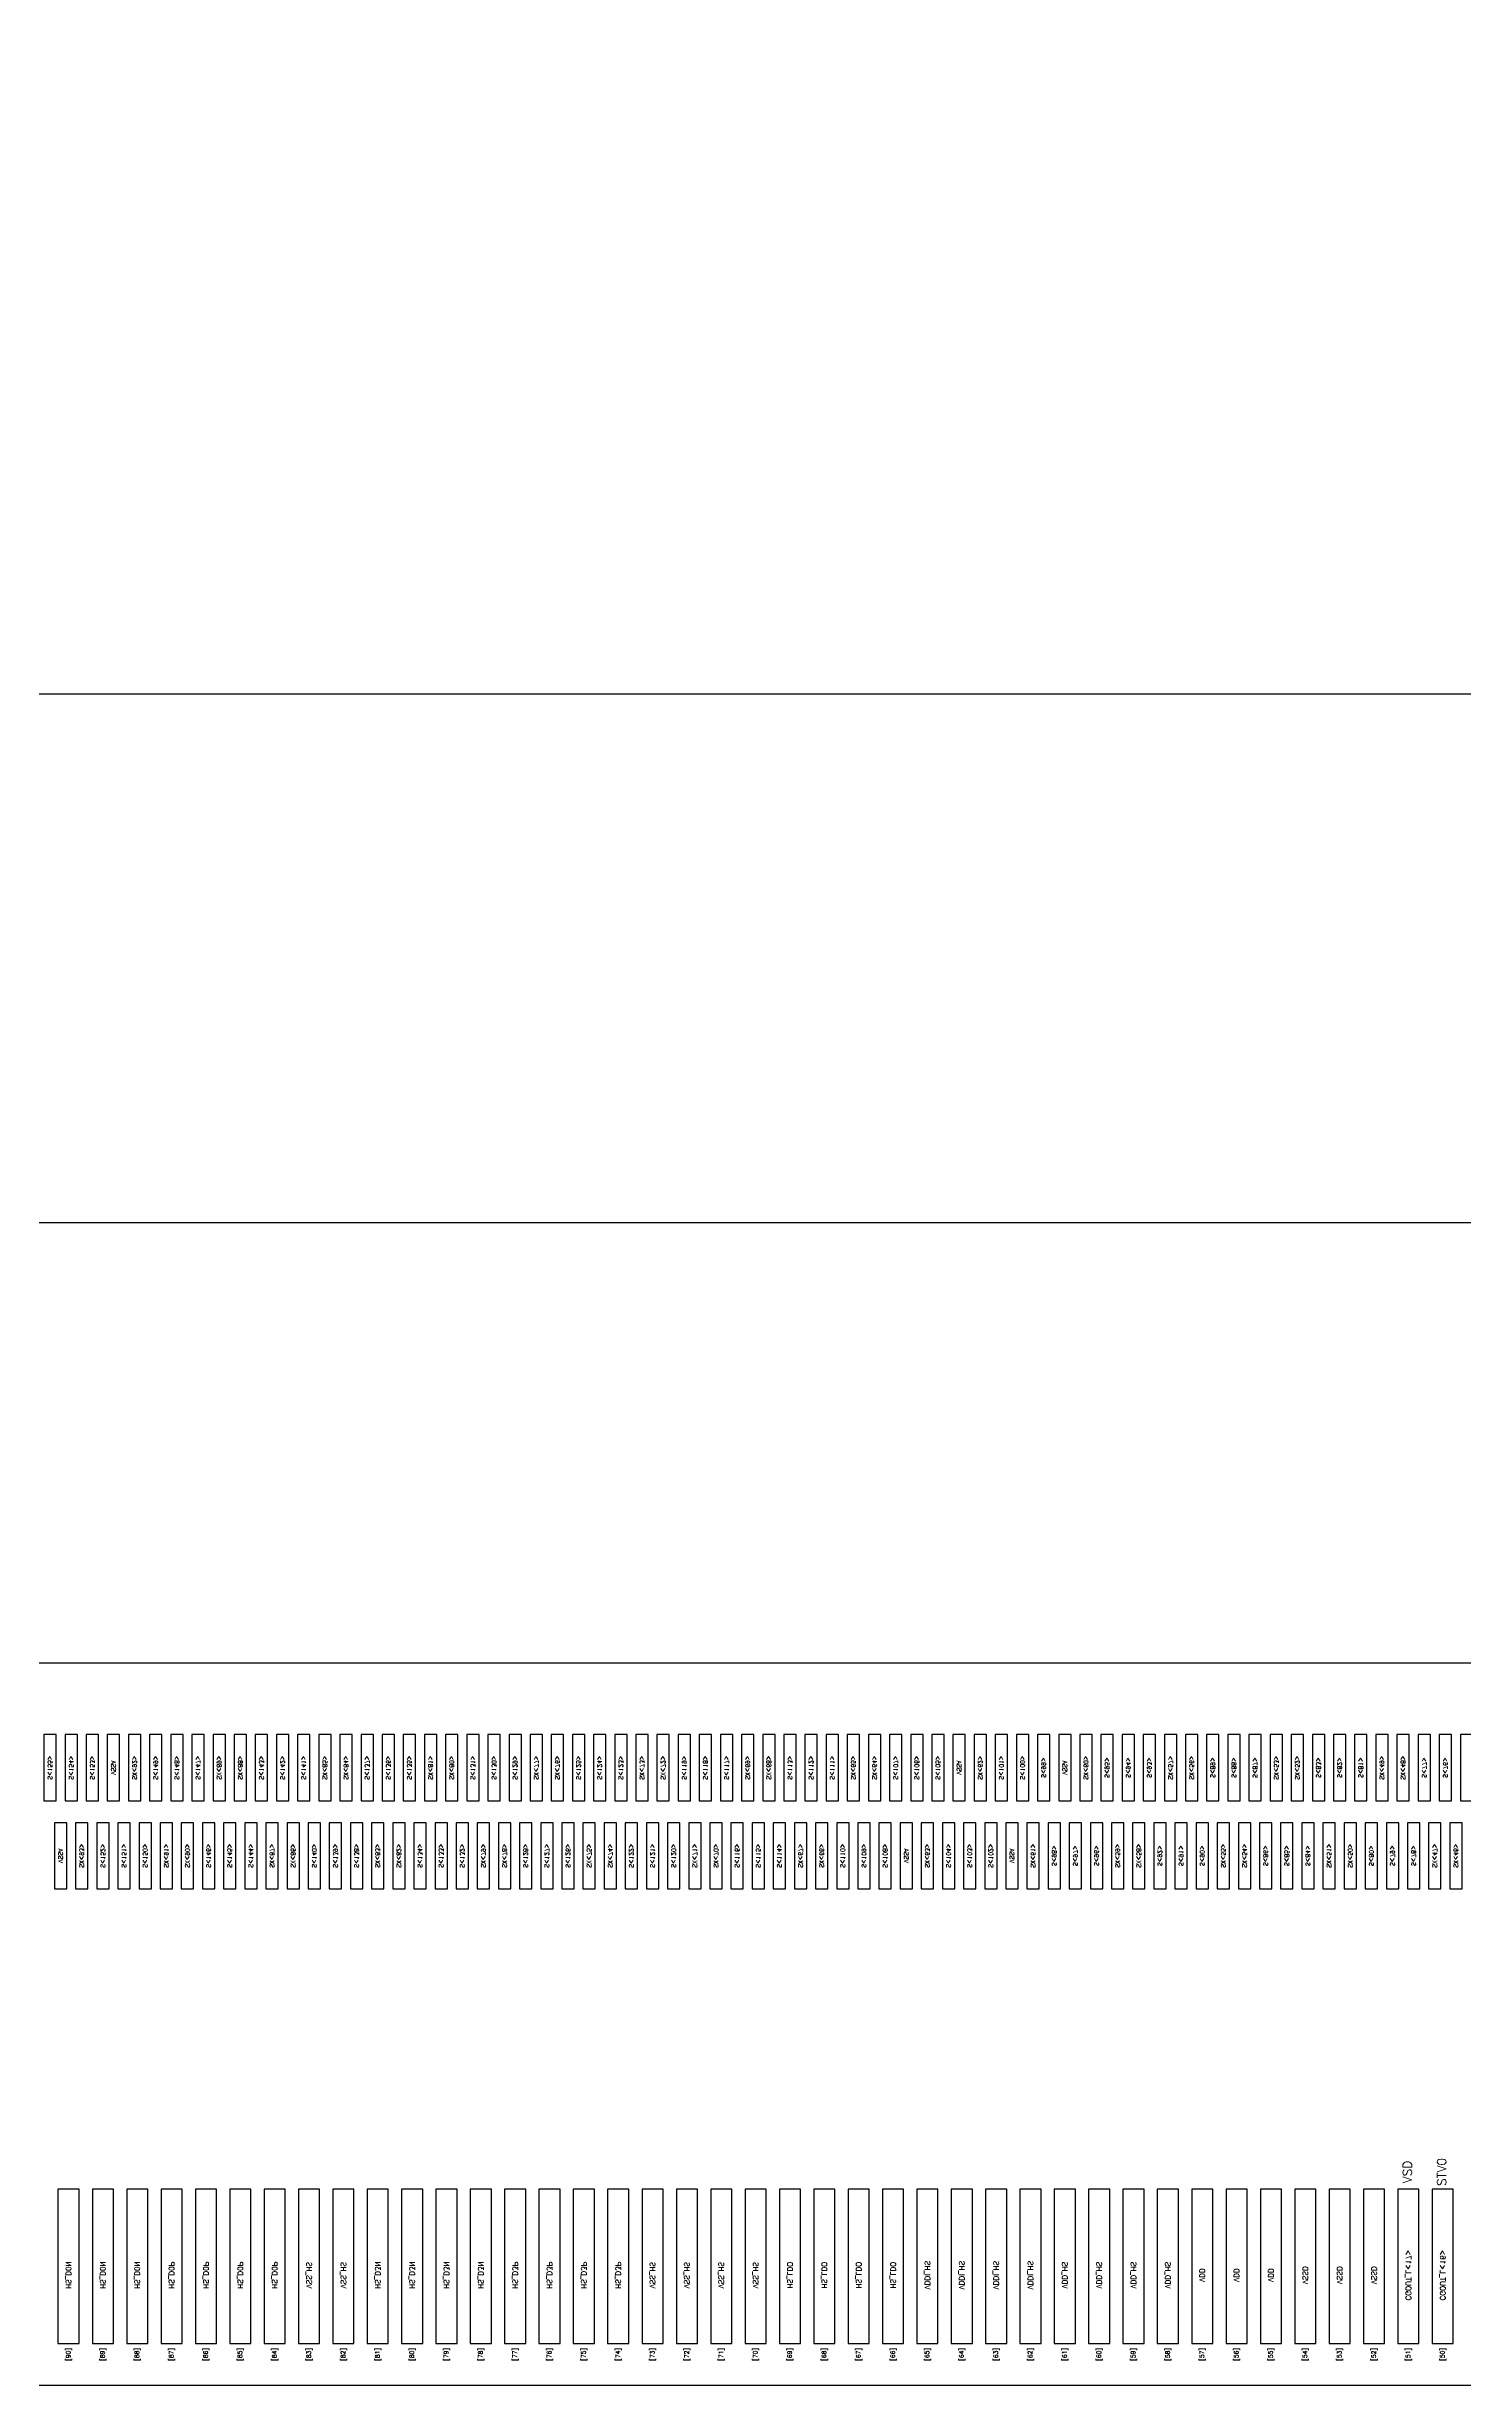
# Model space of a CAD drawing. Header units: millimetres. Extents: x 1248 to 1672, y 459 to 760.
# Drawn here: x 1355.679 to 1357.287, y 607.859 to 610.514 of the extents above; entities that cross this region are included whole.
import ezdxf
from ezdxf.enums import TextEntityAlignment as Align

# ---------------------------------------------------------------- set-up
doc = ezdxf.new("R2010")
doc.units = ezdxf.units.MM
doc.layers.add('DIM（标注）', color=3, linetype='Continuous')
doc.layers.add('标 注', color=3, linetype='Continuous')
doc.styles.get("Standard").update_dxf_attribs({"font": 'txt', "bigfont": 'gbcbig.shx'})
doc.dimstyles.get("Standard").update_dxf_attribs({"dimtxt": 0.18, "dimasz": 0.18, "dimexe": 0.18, "dimexo": 0.0625, "dimgap": 0.09, "dimtad": 0, "dimtih": 1, "dimtoh": 1, "dimdec": 4, "dimzin": 0, "dimdsep": 46, "dimtxsty": 'Standard', "dimcen": 0.09, "dimadec": 0, "dimazin": 0, "dimtfac": 1, "dimtdec": 4, "dimtofl": 0, "dimtmove": 0, "dimatfit": 3, "dimfxl": 1, "dimtolj": 1, "dimtzin": 0, "dimarcsym": 0})

# ---------------------------------------------------------------- blocks, each defined once
blk = doc.blocks.new('LCD')
at = {"color": 6}
for points in [[(7370.5424, -535.9852), (7424.3824, -535.9852), (7424.3824, -447.2852), (7370.5424, -447.2852)], [(7384.9624, -537.3052), (7409.9624, -537.3052), (7409.9624, -536.4852), (7384.9624, -536.4852)], [(7406.3654, -536.6415), (7406.3794, -536.6415), (7406.3794, -536.5665), (7406.3654, -536.5665)], [(7406.3654, -536.6415), (7406.3794, -536.6415), (7406.3794, -536.5665), (7406.3654, -536.5665)], [(7406.3894, -536.6415), (7406.4034, -536.6415), (7406.4034, -536.5665), (7406.3894, -536.5665)], [(7406.3894, -536.6415), (7406.4034, -536.6415), (7406.4034, -536.5665), (7406.3894, -536.5665)], [(7406.4134, -536.6415), (7406.4274, -536.6415), (7406.4274, -536.5665), (7406.4134, -536.5665)], [(7406.4134, -536.6415), (7406.4274, -536.6415), (7406.4274, -536.5665), (7406.4134, -536.5665)], [(7406.4374, -536.6415), (7406.4514, -536.6415), (7406.4514, -536.5665), (7406.4374, -536.5665)], [(7406.4374, -536.6415), (7406.4514, -536.6415), (7406.4514, -536.5665), (7406.4374, -536.5665)], [(7406.4614, -536.6415), (7406.4754, -536.6415), (7406.4754, -536.5665), (7406.4614, -536.5665)], [(7406.4614, -536.6415), (7406.4754, -536.6415), (7406.4754, -536.5665), (7406.4614, -536.5665)], [(7406.4854, -536.6415), (7406.4994, -536.6415), (7406.4994, -536.5665), (7406.4854, -536.5665)], [(7406.4854, -536.6415), (7406.4994, -536.6415), (7406.4994, -536.5665), (7406.4854, -536.5665)], [(7406.5094, -536.6415), (7406.5234, -536.6415), (7406.5234, -536.5665), (7406.5094, -536.5665)], [(7406.5094, -536.6415), (7406.5234, -536.6415), (7406.5234, -536.5665), (7406.5094, -536.5665)], [(7406.5334, -536.6415), (7406.5474, -536.6415), (7406.5474, -536.5665), (7406.5334, -536.5665)], [(7406.5334, -536.6415), (7406.5474, -536.6415), (7406.5474, -536.5665), (7406.5334, -536.5665)], [(7406.5574, -536.6415), (7406.5714, -536.6415), (7406.5714, -536.5665), (7406.5574, -536.5665)], [(7406.5574, -536.6415), (7406.5714, -536.6415), (7406.5714, -536.5665), (7406.5574, -536.5665)], [(7406.5814, -536.6415), (7406.5954, -536.6415), (7406.5954, -536.5665), (7406.5814, -536.5665)], [(7406.5814, -536.6415), (7406.5954, -536.6415), (7406.5954, -536.5665), (7406.5814, -536.5665)], [(7406.6054, -536.6415), (7406.6194, -536.6415), (7406.6194, -536.5665), (7406.6054, -536.5665)], [(7406.6054, -536.6415), (7406.6194, -536.6415), (7406.6194, -536.5665), (7406.6054, -536.5665)], [(7406.6294, -536.6415), (7406.6434, -536.6415), (7406.6434, -536.5665), (7406.6294, -536.5665)], [(7406.6294, -536.6415), (7406.6434, -536.6415), (7406.6434, -536.5665), (7406.6294, -536.5665)], [(7406.6534, -536.6415), (7406.6674, -536.6415), (7406.6674, -536.5665), (7406.6534, -536.5665)], [(7406.6534, -536.6415), (7406.6674, -536.6415), (7406.6674, -536.5665), (7406.6534, -536.5665)], [(7406.6774, -536.6415), (7406.6914, -536.6415), (7406.6914, -536.5665), (7406.6774, -536.5665)], [(7406.6774, -536.6415), (7406.6914, -536.6415), (7406.6914, -536.5665), (7406.6774, -536.5665)], [(7406.7014, -536.6415), (7406.7154, -536.6415), (7406.7154, -536.5665), (7406.7014, -536.5665)], [(7406.7014, -536.6415), (7406.7154, -536.6415), (7406.7154, -536.5665), (7406.7014, -536.5665)], [(7406.7254, -536.6415), (7406.7394, -536.6415), (7406.7394, -536.5665), (7406.7254, -536.5665)], [(7406.7254, -536.6415), (7406.7394, -536.6415), (7406.7394, -536.5665), (7406.7254, -536.5665)], [(7406.7494, -536.6415), (7406.7634, -536.6415), (7406.7634, -536.5665), (7406.7494, -536.5665)], [(7406.7494, -536.6415), (7406.7634, -536.6415), (7406.7634, -536.5665), (7406.7494, -536.5665)], [(7406.7734, -536.6415), (7406.7874, -536.6415), (7406.7874, -536.5665), (7406.7734, -536.5665)], [(7406.7734, -536.6415), (7406.7874, -536.6415), (7406.7874, -536.5665), (7406.7734, -536.5665)], [(7406.7974, -536.6415), (7406.8114, -536.6415), (7406.8114, -536.5665), (7406.7974, -536.5665)], [(7406.7974, -536.6415), (7406.8114, -536.6415), (7406.8114, -536.5665), (7406.7974, -536.5665)], [(7406.8214, -536.6415), (7406.8354, -536.6415), (7406.8354, -536.5665), (7406.8214, -536.5665)], [(7406.8214, -536.6415), (7406.8354, -536.6415), (7406.8354, -536.5665), (7406.8214, -536.5665)], [(7406.8454, -536.6415), (7406.8594, -536.6415), (7406.8594, -536.5665), (7406.8454, -536.5665)], [(7406.8454, -536.6415), (7406.8594, -536.6415), (7406.8594, -536.5665), (7406.8454, -536.5665)], [(7406.8694, -536.6415), (7406.8834, -536.6415), (7406.8834, -536.5665), (7406.8694, -536.5665)], [(7406.8694, -536.6415), (7406.8834, -536.6415), (7406.8834, -536.5665), (7406.8694, -536.5665)], [(7406.8934, -536.6415), (7406.9074, -536.6415), (7406.9074, -536.5665), (7406.8934, -536.5665)], [(7406.8934, -536.6415), (7406.9074, -536.6415), (7406.9074, -536.5665), (7406.8934, -536.5665)], [(7406.9174, -536.6415), (7406.9314, -536.6415), (7406.9314, -536.5665), (7406.9174, -536.5665)], [(7406.9174, -536.6415), (7406.9314, -536.6415), (7406.9314, -536.5665), (7406.9174, -536.5665)], [(7406.9414, -536.6415), (7406.9554, -536.6415), (7406.9554, -536.5665), (7406.9414, -536.5665)], [(7406.9414, -536.6415), (7406.9554, -536.6415), (7406.9554, -536.5665), (7406.9414, -536.5665)], [(7406.9654, -536.6415), (7406.9794, -536.6415), (7406.9794, -536.5665), (7406.9654, -536.5665)], [(7406.9654, -536.6415), (7406.9794, -536.6415), (7406.9794, -536.5665), (7406.9654, -536.5665)], [(7406.9894, -536.6415), (7407.0034, -536.6415), (7407.0034, -536.5665), (7406.9894, -536.5665)], [(7406.9894, -536.6415), (7407.0034, -536.6415), (7407.0034, -536.5665), (7406.9894, -536.5665)], [(7407.0134, -536.6415), (7407.0274, -536.6415), (7407.0274, -536.5665), (7407.0134, -536.5665)], [(7407.0134, -536.6415), (7407.0274, -536.6415), (7407.0274, -536.5665), (7407.0134, -536.5665)], [(7407.0374, -536.6415), (7407.0514, -536.6415), (7407.0514, -536.5665), (7407.0374, -536.5665)], [(7407.0374, -536.6415), (7407.0514, -536.6415), (7407.0514, -536.5665), (7407.0374, -536.5665)], [(7407.0614, -536.6415), (7407.0754, -536.6415), (7407.0754, -536.5665), (7407.0614, -536.5665)], [(7407.0614, -536.6415), (7407.0754, -536.6415), (7407.0754, -536.5665), (7407.0614, -536.5665)], [(7407.0854, -536.6415), (7407.0994, -536.6415), (7407.0994, -536.5665), (7407.0854, -536.5665)], [(7407.0854, -536.6415), (7407.0994, -536.6415), (7407.0994, -536.5665), (7407.0854, -536.5665)], [(7407.1094, -536.6415), (7407.1234, -536.6415), (7407.1234, -536.5665), (7407.1094, -536.5665)], [(7407.1094, -536.6415), (7407.1234, -536.6415), (7407.1234, -536.5665), (7407.1094, -536.5665)], [(7407.1334, -536.6415), (7407.1474, -536.6415), (7407.1474, -536.5665), (7407.1334, -536.5665)], [(7407.1334, -536.6415), (7407.1474, -536.6415), (7407.1474, -536.5665), (7407.1334, -536.5665)], [(7407.1574, -536.6415), (7407.1714, -536.6415), (7407.1714, -536.5665), (7407.1574, -536.5665)], [(7407.1574, -536.6415), (7407.1714, -536.6415), (7407.1714, -536.5665), (7407.1574, -536.5665)], [(7407.1814, -536.6415), (7407.1954, -536.6415), (7407.1954, -536.5665), (7407.1814, -536.5665)], [(7407.1814, -536.6415), (7407.1954, -536.6415), (7407.1954, -536.5665), (7407.1814, -536.5665)], [(7407.2054, -536.6415), (7407.2194, -536.6415), (7407.2194, -536.5665), (7407.2054, -536.5665)], [(7407.2054, -536.6415), (7407.2194, -536.6415), (7407.2194, -536.5665), (7407.2054, -536.5665)], [(7407.2294, -536.6415), (7407.2434, -536.6415), (7407.2434, -536.5665), (7407.2294, -536.5665)], [(7407.2294, -536.6415), (7407.2434, -536.6415), (7407.2434, -536.5665), (7407.2294, -536.5665)], [(7407.2534, -536.6415), (7407.2674, -536.6415), (7407.2674, -536.5665), (7407.2534, -536.5665)], [(7407.2534, -536.6415), (7407.2674, -536.6415), (7407.2674, -536.5665), (7407.2534, -536.5665)], [(7407.2774, -536.6415), (7407.2914, -536.6415), (7407.2914, -536.5665), (7407.2774, -536.5665)], [(7407.2774, -536.6415), (7407.2914, -536.6415), (7407.2914, -536.5665), (7407.2774, -536.5665)], [(7407.3014, -536.6415), (7407.3154, -536.6415), (7407.3154, -536.5665), (7407.3014, -536.5665)], [(7407.3014, -536.6415), (7407.3154, -536.6415), (7407.3154, -536.5665), (7407.3014, -536.5665)], [(7407.3254, -536.6415), (7407.3394, -536.6415), (7407.3394, -536.5665), (7407.3254, -536.5665)], [(7407.3254, -536.6415), (7407.3394, -536.6415), (7407.3394, -536.5665), (7407.3254, -536.5665)], [(7407.3494, -536.6415), (7407.3634, -536.6415), (7407.3634, -536.5665), (7407.3494, -536.5665)], [(7407.3494, -536.6415), (7407.3634, -536.6415), (7407.3634, -536.5665), (7407.3494, -536.5665)], [(7407.3734, -536.6415), (7407.3874, -536.6415), (7407.3874, -536.5665), (7407.3734, -536.5665)], [(7407.3734, -536.6415), (7407.3874, -536.6415), (7407.3874, -536.5665), (7407.3734, -536.5665)], [(7407.3974, -536.6415), (7407.4114, -536.6415), (7407.4114, -536.5665), (7407.3974, -536.5665)], [(7407.3974, -536.6415), (7407.4114, -536.6415), (7407.4114, -536.5665), (7407.3974, -536.5665)], [(7407.4214, -536.6415), (7407.4354, -536.6415), (7407.4354, -536.5665), (7407.4214, -536.5665)], [(7407.4214, -536.6415), (7407.4354, -536.6415), (7407.4354, -536.5665), (7407.4214, -536.5665)], [(7407.4454, -536.6415), (7407.4594, -536.6415), (7407.4594, -536.5665), (7407.4454, -536.5665)], [(7407.4454, -536.6415), (7407.4594, -536.6415), (7407.4594, -536.5665), (7407.4454, -536.5665)], [(7407.4694, -536.6415), (7407.4834, -536.6415), (7407.4834, -536.5665), (7407.4694, -536.5665)], [(7407.4694, -536.6415), (7407.4834, -536.6415), (7407.4834, -536.5665), (7407.4694, -536.5665)], [(7407.4934, -536.6415), (7407.5074, -536.6415), (7407.5074, -536.5665), (7407.4934, -536.5665)], [(7407.4934, -536.6415), (7407.5074, -536.6415), (7407.5074, -536.5665), (7407.4934, -536.5665)], [(7407.5174, -536.6415), (7407.5314, -536.6415), (7407.5314, -536.5665), (7407.5174, -536.5665)], [(7407.5174, -536.6415), (7407.5314, -536.6415), (7407.5314, -536.5665), (7407.5174, -536.5665)], [(7407.5414, -536.6415), (7407.5554, -536.6415), (7407.5554, -536.5665), (7407.5414, -536.5665)], [(7407.5414, -536.6415), (7407.5554, -536.6415), (7407.5554, -536.5665), (7407.5414, -536.5665)], [(7407.5654, -536.6415), (7407.5794, -536.6415), (7407.5794, -536.5665), (7407.5654, -536.5665)], [(7407.5654, -536.6415), (7407.5794, -536.6415), (7407.5794, -536.5665), (7407.5654, -536.5665)], [(7407.5894, -536.6415), (7407.6034, -536.6415), (7407.6034, -536.5665), (7407.5894, -536.5665)], [(7407.5894, -536.6415), (7407.6034, -536.6415), (7407.6034, -536.5665), (7407.5894, -536.5665)], [(7407.6134, -536.6415), (7407.6274, -536.6415), (7407.6274, -536.5665), (7407.6134, -536.5665)], [(7407.6134, -536.6415), (7407.6274, -536.6415), (7407.6274, -536.5665), (7407.6134, -536.5665)], [(7407.6374, -536.6415), (7407.6514, -536.6415), (7407.6514, -536.5665), (7407.6374, -536.5665)], [(7407.6374, -536.6415), (7407.6514, -536.6415), (7407.6514, -536.5665), (7407.6374, -536.5665)], [(7407.6614, -536.6415), (7407.6754, -536.6415), (7407.6754, -536.5665), (7407.6614, -536.5665)], [(7407.6614, -536.6415), (7407.6754, -536.6415), (7407.6754, -536.5665), (7407.6614, -536.5665)], [(7407.6854, -536.6415), (7407.6994, -536.6415), (7407.6994, -536.5665), (7407.6854, -536.5665)], [(7407.6854, -536.6415), (7407.6994, -536.6415), (7407.6994, -536.5665), (7407.6854, -536.5665)], [(7407.7094, -536.6415), (7407.7234, -536.6415), (7407.7234, -536.5665), (7407.7094, -536.5665)], [(7407.7094, -536.6415), (7407.7234, -536.6415), (7407.7234, -536.5665), (7407.7094, -536.5665)], [(7407.7334, -536.6415), (7407.7474, -536.6415), (7407.7474, -536.5665), (7407.7334, -536.5665)], [(7407.7334, -536.6415), (7407.7474, -536.6415), (7407.7474, -536.5665), (7407.7334, -536.5665)], [(7407.7574, -536.6415), (7407.7714, -536.6415), (7407.7714, -536.5665), (7407.7574, -536.5665)], [(7407.7574, -536.6415), (7407.7714, -536.6415), (7407.7714, -536.5665), (7407.7574, -536.5665)], [(7407.7814, -536.6415), (7407.7954, -536.6415), (7407.7954, -536.5665), (7407.7814, -536.5665)], [(7407.7814, -536.6415), (7407.7954, -536.6415), (7407.7954, -536.5665), (7407.7814, -536.5665)], [(7407.8054, -536.6415), (7407.8194, -536.6415), (7407.8194, -536.5665), (7407.8054, -536.5665)], [(7407.8054, -536.6415), (7407.8194, -536.6415), (7407.8194, -536.5665), (7407.8054, -536.5665)], [(7407.8294, -536.6415), (7407.8434, -536.6415), (7407.8434, -536.5665), (7407.8294, -536.5665)], [(7407.8294, -536.6415), (7407.8434, -536.6415), (7407.8434, -536.5665), (7407.8294, -536.5665)], [(7407.8534, -536.6415), (7407.8674, -536.6415), (7407.8674, -536.5665), (7407.8534, -536.5665)], [(7407.8534, -536.6415), (7407.8674, -536.6415), (7407.8674, -536.5665), (7407.8534, -536.5665)], [(7407.8774, -536.6415), (7407.8914, -536.6415), (7407.8914, -536.5665), (7407.8774, -536.5665)], [(7407.8774, -536.6415), (7407.8914, -536.6415), (7407.8914, -536.5665), (7407.8774, -536.5665)], [(7407.9014, -536.6415), (7407.9154, -536.6415), (7407.9154, -536.5665), (7407.9014, -536.5665)], [(7407.9014, -536.6415), (7407.9154, -536.6415), (7407.9154, -536.5665), (7407.9014, -536.5665)], [(7407.9254, -536.6415), (7407.9394, -536.6415), (7407.9394, -536.5665), (7407.9254, -536.5665)], [(7407.9254, -536.6415), (7407.9394, -536.6415), (7407.9394, -536.5665), (7407.9254, -536.5665)], [(7407.9494, -536.6415), (7407.9634, -536.6415), (7407.9634, -536.5665), (7407.9494, -536.5665)], [(7407.9494, -536.6415), (7407.9634, -536.6415), (7407.9634, -536.5665), (7407.9494, -536.5665)], [(7407.9734, -536.6415), (7407.9874, -536.6415), (7407.9874, -536.5665), (7407.9734, -536.5665)], [(7407.9734, -536.6415), (7407.9874, -536.6415), (7407.9874, -536.5665), (7407.9734, -536.5665)], [(7406.3774, -536.7415), (7406.3914, -536.7415), (7406.3914, -536.6665), (7406.3774, -536.6665)], [(7406.3774, -536.7415), (7406.3914, -536.7415), (7406.3914, -536.6665), (7406.3774, -536.6665)], [(7406.4014, -536.7415), (7406.4154, -536.7415), (7406.4154, -536.6665), (7406.4014, -536.6665)], [(7406.4014, -536.7415), (7406.4154, -536.7415), (7406.4154, -536.6665), (7406.4014, -536.6665)], [(7406.4254, -536.7415), (7406.4394, -536.7415), (7406.4394, -536.6665), (7406.4254, -536.6665)], [(7406.4254, -536.7415), (7406.4394, -536.7415), (7406.4394, -536.6665), (7406.4254, -536.6665)], [(7406.4494, -536.7415), (7406.4634, -536.7415), (7406.4634, -536.6665), (7406.4494, -536.6665)], [(7406.4494, -536.7415), (7406.4634, -536.7415), (7406.4634, -536.6665), (7406.4494, -536.6665)], [(7406.4734, -536.7415), (7406.4874, -536.7415), (7406.4874, -536.6665), (7406.4734, -536.6665)], [(7406.4734, -536.7415), (7406.4874, -536.7415), (7406.4874, -536.6665), (7406.4734, -536.6665)], [(7406.4974, -536.7415), (7406.5114, -536.7415), (7406.5114, -536.6665), (7406.4974, -536.6665)], [(7406.4974, -536.7415), (7406.5114, -536.7415), (7406.5114, -536.6665), (7406.4974, -536.6665)], [(7406.5214, -536.7415), (7406.5354, -536.7415), (7406.5354, -536.6665), (7406.5214, -536.6665)], [(7406.5214, -536.7415), (7406.5354, -536.7415), (7406.5354, -536.6665), (7406.5214, -536.6665)], [(7406.5454, -536.7415), (7406.5594, -536.7415), (7406.5594, -536.6665), (7406.5454, -536.6665)], [(7406.5454, -536.7415), (7406.5594, -536.7415), (7406.5594, -536.6665), (7406.5454, -536.6665)], [(7406.5694, -536.7415), (7406.5834, -536.7415), (7406.5834, -536.6665), (7406.5694, -536.6665)], [(7406.5694, -536.7415), (7406.5834, -536.7415), (7406.5834, -536.6665), (7406.5694, -536.6665)], [(7406.5934, -536.7415), (7406.6074, -536.7415), (7406.6074, -536.6665), (7406.5934, -536.6665)], [(7406.5934, -536.7415), (7406.6074, -536.7415), (7406.6074, -536.6665), (7406.5934, -536.6665)], [(7406.6174, -536.7415), (7406.6314, -536.7415), (7406.6314, -536.6665), (7406.6174, -536.6665)], [(7406.6174, -536.7415), (7406.6314, -536.7415), (7406.6314, -536.6665), (7406.6174, -536.6665)], [(7406.6414, -536.7415), (7406.6554, -536.7415), (7406.6554, -536.6665), (7406.6414, -536.6665)], [(7406.6414, -536.7415), (7406.6554, -536.7415), (7406.6554, -536.6665), (7406.6414, -536.6665)], [(7406.6654, -536.7415), (7406.6794, -536.7415), (7406.6794, -536.6665), (7406.6654, -536.6665)], [(7406.6654, -536.7415), (7406.6794, -536.7415), (7406.6794, -536.6665), (7406.6654, -536.6665)], [(7406.6894, -536.7415), (7406.7034, -536.7415), (7406.7034, -536.6665), (7406.6894, -536.6665)], [(7406.6894, -536.7415), (7406.7034, -536.7415), (7406.7034, -536.6665), (7406.6894, -536.6665)], [(7406.7134, -536.7415), (7406.7274, -536.7415), (7406.7274, -536.6665), (7406.7134, -536.6665)], [(7406.7134, -536.7415), (7406.7274, -536.7415), (7406.7274, -536.6665), (7406.7134, -536.6665)], [(7406.7374, -536.7415), (7406.7514, -536.7415), (7406.7514, -536.6665), (7406.7374, -536.6665)], [(7406.7374, -536.7415), (7406.7514, -536.7415), (7406.7514, -536.6665), (7406.7374, -536.6665)], [(7406.7614, -536.7415), (7406.7754, -536.7415), (7406.7754, -536.6665), (7406.7614, -536.6665)], [(7406.7614, -536.7415), (7406.7754, -536.7415), (7406.7754, -536.6665), (7406.7614, -536.6665)], [(7406.7854, -536.7415), (7406.7994, -536.7415), (7406.7994, -536.6665), (7406.7854, -536.6665)], [(7406.7854, -536.7415), (7406.7994, -536.7415), (7406.7994, -536.6665), (7406.7854, -536.6665)], [(7406.8094, -536.7415), (7406.8234, -536.7415), (7406.8234, -536.6665), (7406.8094, -536.6665)], [(7406.8094, -536.7415), (7406.8234, -536.7415), (7406.8234, -536.6665), (7406.8094, -536.6665)], [(7406.8334, -536.7415), (7406.8474, -536.7415), (7406.8474, -536.6665), (7406.8334, -536.6665)], [(7406.8334, -536.7415), (7406.8474, -536.7415), (7406.8474, -536.6665), (7406.8334, -536.6665)], [(7406.8574, -536.7415), (7406.8714, -536.7415), (7406.8714, -536.6665), (7406.8574, -536.6665)], [(7406.8574, -536.7415), (7406.8714, -536.7415), (7406.8714, -536.6665), (7406.8574, -536.6665)], [(7406.8814, -536.7415), (7406.8954, -536.7415), (7406.8954, -536.6665), (7406.8814, -536.6665)], [(7406.8814, -536.7415), (7406.8954, -536.7415), (7406.8954, -536.6665), (7406.8814, -536.6665)], [(7406.9054, -536.7415), (7406.9194, -536.7415), (7406.9194, -536.6665), (7406.9054, -536.6665)], [(7406.9054, -536.7415), (7406.9194, -536.7415), (7406.9194, -536.6665), (7406.9054, -536.6665)], [(7406.9294, -536.7415), (7406.9434, -536.7415), (7406.9434, -536.6665), (7406.9294, -536.6665)], [(7406.9294, -536.7415), (7406.9434, -536.7415), (7406.9434, -536.6665), (7406.9294, -536.6665)], [(7406.9534, -536.7415), (7406.9674, -536.7415), (7406.9674, -536.6665), (7406.9534, -536.6665)], [(7406.9534, -536.7415), (7406.9674, -536.7415), (7406.9674, -536.6665), (7406.9534, -536.6665)], [(7406.9774, -536.7415), (7406.9914, -536.7415), (7406.9914, -536.6665), (7406.9774, -536.6665)], [(7406.9774, -536.7415), (7406.9914, -536.7415), (7406.9914, -536.6665), (7406.9774, -536.6665)], [(7407.0014, -536.7415), (7407.0154, -536.7415), (7407.0154, -536.6665), (7407.0014, -536.6665)], [(7407.0014, -536.7415), (7407.0154, -536.7415), (7407.0154, -536.6665), (7407.0014, -536.6665)], [(7407.0254, -536.7415), (7407.0394, -536.7415), (7407.0394, -536.6665), (7407.0254, -536.6665)], [(7407.0254, -536.7415), (7407.0394, -536.7415), (7407.0394, -536.6665), (7407.0254, -536.6665)], [(7407.0494, -536.7415), (7407.0634, -536.7415), (7407.0634, -536.6665), (7407.0494, -536.6665)], [(7407.0494, -536.7415), (7407.0634, -536.7415), (7407.0634, -536.6665), (7407.0494, -536.6665)], [(7407.0734, -536.7415), (7407.0874, -536.7415), (7407.0874, -536.6665), (7407.0734, -536.6665)], [(7407.0734, -536.7415), (7407.0874, -536.7415), (7407.0874, -536.6665), (7407.0734, -536.6665)], [(7407.0974, -536.7415), (7407.1114, -536.7415), (7407.1114, -536.6665), (7407.0974, -536.6665)], [(7407.0974, -536.7415), (7407.1114, -536.7415), (7407.1114, -536.6665), (7407.0974, -536.6665)], [(7407.1214, -536.7415), (7407.1354, -536.7415), (7407.1354, -536.6665), (7407.1214, -536.6665)], [(7407.1214, -536.7415), (7407.1354, -536.7415), (7407.1354, -536.6665), (7407.1214, -536.6665)], [(7407.1454, -536.7415), (7407.1594, -536.7415), (7407.1594, -536.6665), (7407.1454, -536.6665)], [(7407.1454, -536.7415), (7407.1594, -536.7415), (7407.1594, -536.6665), (7407.1454, -536.6665)], [(7407.1694, -536.7415), (7407.1834, -536.7415), (7407.1834, -536.6665), (7407.1694, -536.6665)], [(7407.1694, -536.7415), (7407.1834, -536.7415), (7407.1834, -536.6665), (7407.1694, -536.6665)], [(7407.1934, -536.7415), (7407.2074, -536.7415), (7407.2074, -536.6665), (7407.1934, -536.6665)], [(7407.1934, -536.7415), (7407.2074, -536.7415), (7407.2074, -536.6665), (7407.1934, -536.6665)], [(7407.2174, -536.7415), (7407.2314, -536.7415), (7407.2314, -536.6665), (7407.2174, -536.6665)], [(7407.2174, -536.7415), (7407.2314, -536.7415), (7407.2314, -536.6665), (7407.2174, -536.6665)], [(7407.2414, -536.7415), (7407.2554, -536.7415), (7407.2554, -536.6665), (7407.2414, -536.6665)], [(7407.2414, -536.7415), (7407.2554, -536.7415), (7407.2554, -536.6665), (7407.2414, -536.6665)], [(7407.2654, -536.7415), (7407.2794, -536.7415), (7407.2794, -536.6665), (7407.2654, -536.6665)], [(7407.2654, -536.7415), (7407.2794, -536.7415), (7407.2794, -536.6665), (7407.2654, -536.6665)], [(7407.2894, -536.7415), (7407.3034, -536.7415), (7407.3034, -536.6665), (7407.2894, -536.6665)], [(7407.2894, -536.7415), (7407.3034, -536.7415), (7407.3034, -536.6665), (7407.2894, -536.6665)], [(7407.3134, -536.7415), (7407.3274, -536.7415), (7407.3274, -536.6665), (7407.3134, -536.6665)], [(7407.3134, -536.7415), (7407.3274, -536.7415), (7407.3274, -536.6665), (7407.3134, -536.6665)], [(7407.3374, -536.7415), (7407.3514, -536.7415), (7407.3514, -536.6665), (7407.3374, -536.6665)], [(7407.3374, -536.7415), (7407.3514, -536.7415), (7407.3514, -536.6665), (7407.3374, -536.6665)], [(7407.3614, -536.7415), (7407.3754, -536.7415), (7407.3754, -536.6665), (7407.3614, -536.6665)], [(7407.3614, -536.7415), (7407.3754, -536.7415), (7407.3754, -536.6665), (7407.3614, -536.6665)], [(7407.3854, -536.7415), (7407.3994, -536.7415), (7407.3994, -536.6665), (7407.3854, -536.6665)], [(7407.3854, -536.7415), (7407.3994, -536.7415), (7407.3994, -536.6665), (7407.3854, -536.6665)], [(7407.4094, -536.7415), (7407.4234, -536.7415), (7407.4234, -536.6665), (7407.4094, -536.6665)], [(7407.4094, -536.7415), (7407.4234, -536.7415), (7407.4234, -536.6665), (7407.4094, -536.6665)], [(7407.4334, -536.7415), (7407.4474, -536.7415), (7407.4474, -536.6665), (7407.4334, -536.6665)], [(7407.4334, -536.7415), (7407.4474, -536.7415), (7407.4474, -536.6665), (7407.4334, -536.6665)], [(7407.4574, -536.7415), (7407.4714, -536.7415), (7407.4714, -536.6665), (7407.4574, -536.6665)], [(7407.4574, -536.7415), (7407.4714, -536.7415), (7407.4714, -536.6665), (7407.4574, -536.6665)], [(7407.4814, -536.7415), (7407.4954, -536.7415), (7407.4954, -536.6665), (7407.4814, -536.6665)], [(7407.4814, -536.7415), (7407.4954, -536.7415), (7407.4954, -536.6665), (7407.4814, -536.6665)], [(7407.5054, -536.7415), (7407.5194, -536.7415), (7407.5194, -536.6665), (7407.5054, -536.6665)], [(7407.5054, -536.7415), (7407.5194, -536.7415), (7407.5194, -536.6665), (7407.5054, -536.6665)], [(7407.5294, -536.7415), (7407.5434, -536.7415), (7407.5434, -536.6665), (7407.5294, -536.6665)], [(7407.5294, -536.7415), (7407.5434, -536.7415), (7407.5434, -536.6665), (7407.5294, -536.6665)], [(7407.5534, -536.7415), (7407.5674, -536.7415), (7407.5674, -536.6665), (7407.5534, -536.6665)], [(7407.5534, -536.7415), (7407.5674, -536.7415), (7407.5674, -536.6665), (7407.5534, -536.6665)], [(7407.5774, -536.7415), (7407.5914, -536.7415), (7407.5914, -536.6665), (7407.5774, -536.6665)], [(7407.5774, -536.7415), (7407.5914, -536.7415), (7407.5914, -536.6665), (7407.5774, -536.6665)], [(7407.6014, -536.7415), (7407.6154, -536.7415), (7407.6154, -536.6665), (7407.6014, -536.6665)], [(7407.6014, -536.7415), (7407.6154, -536.7415), (7407.6154, -536.6665), (7407.6014, -536.6665)], [(7407.6254, -536.7415), (7407.6394, -536.7415), (7407.6394, -536.6665), (7407.6254, -536.6665)], [(7407.6254, -536.7415), (7407.6394, -536.7415), (7407.6394, -536.6665), (7407.6254, -536.6665)], [(7407.6494, -536.7415), (7407.6634, -536.7415), (7407.6634, -536.6665), (7407.6494, -536.6665)], [(7407.6494, -536.7415), (7407.6634, -536.7415), (7407.6634, -536.6665), (7407.6494, -536.6665)], [(7407.6734, -536.7415), (7407.6874, -536.7415), (7407.6874, -536.6665), (7407.6734, -536.6665)], [(7407.6734, -536.7415), (7407.6874, -536.7415), (7407.6874, -536.6665), (7407.6734, -536.6665)], [(7407.6974, -536.7415), (7407.7114, -536.7415), (7407.7114, -536.6665), (7407.6974, -536.6665)], [(7407.6974, -536.7415), (7407.7114, -536.7415), (7407.7114, -536.6665), (7407.6974, -536.6665)], [(7407.7214, -536.7415), (7407.7354, -536.7415), (7407.7354, -536.6665), (7407.7214, -536.6665)], [(7407.7214, -536.7415), (7407.7354, -536.7415), (7407.7354, -536.6665), (7407.7214, -536.6665)], [(7407.7454, -536.7415), (7407.7594, -536.7415), (7407.7594, -536.6665), (7407.7454, -536.6665)], [(7407.7454, -536.7415), (7407.7594, -536.7415), (7407.7594, -536.6665), (7407.7454, -536.6665)], [(7407.7694, -536.7415), (7407.7834, -536.7415), (7407.7834, -536.6665), (7407.7694, -536.6665)], [(7407.7694, -536.7415), (7407.7834, -536.7415), (7407.7834, -536.6665), (7407.7694, -536.6665)], [(7407.7934, -536.7415), (7407.8074, -536.7415), (7407.8074, -536.6665), (7407.7934, -536.6665)], [(7407.7934, -536.7415), (7407.8074, -536.7415), (7407.8074, -536.6665), (7407.7934, -536.6665)], [(7407.8174, -536.7415), (7407.8314, -536.7415), (7407.8314, -536.6665), (7407.8174, -536.6665)], [(7407.8174, -536.7415), (7407.8314, -536.7415), (7407.8314, -536.6665), (7407.8174, -536.6665)], [(7407.8414, -536.7415), (7407.8554, -536.7415), (7407.8554, -536.6665), (7407.8414, -536.6665)], [(7407.8414, -536.7415), (7407.8554, -536.7415), (7407.8554, -536.6665), (7407.8414, -536.6665)], [(7407.8654, -536.7415), (7407.8794, -536.7415), (7407.8794, -536.6665), (7407.8654, -536.6665)], [(7407.8654, -536.7415), (7407.8794, -536.7415), (7407.8794, -536.6665), (7407.8654, -536.6665)], [(7407.8894, -536.7415), (7407.9034, -536.7415), (7407.9034, -536.6665), (7407.8894, -536.6665)], [(7407.8894, -536.7415), (7407.9034, -536.7415), (7407.9034, -536.6665), (7407.8894, -536.6665)], [(7407.9134, -536.7415), (7407.9274, -536.7415), (7407.9274, -536.6665), (7407.9134, -536.6665)], [(7407.9134, -536.7415), (7407.9274, -536.7415), (7407.9274, -536.6665), (7407.9134, -536.6665)], [(7407.9374, -536.7415), (7407.9514, -536.7415), (7407.9514, -536.6665), (7407.9374, -536.6665)], [(7407.9374, -536.7415), (7407.9514, -536.7415), (7407.9514, -536.6665), (7407.9374, -536.6665)], [(7407.9614, -536.7415), (7407.9754, -536.7415), (7407.9754, -536.6665), (7407.9614, -536.6665)], [(7407.9614, -536.7415), (7407.9754, -536.7415), (7407.9754, -536.6665), (7407.9614, -536.6665)], [(7406.3814, -537.2577), (7406.4054, -537.2577), (7406.4054, -537.0827), (7406.3814, -537.0827)], [(7406.3814, -537.2577), (7406.4054, -537.2577), (7406.4054, -537.0827), (7406.3814, -537.0827)], [(7406.4204, -537.2577), (7406.4444, -537.2577), (7406.4444, -537.0827), (7406.4204, -537.0827)], [(7406.4204, -537.2577), (7406.4444, -537.2577), (7406.4444, -537.0827), (7406.4204, -537.0827)], [(7406.4594, -537.2577), (7406.4834, -537.2577), (7406.4834, -537.0827), (7406.4594, -537.0827)], [(7406.4594, -537.2577), (7406.4834, -537.2577), (7406.4834, -537.0827), (7406.4594, -537.0827)], [(7406.4984, -537.2577), (7406.5224, -537.2577), (7406.5224, -537.0827), (7406.4984, -537.0827)], [(7406.4984, -537.2577), (7406.5224, -537.2577), (7406.5224, -537.0827), (7406.4984, -537.0827)], [(7406.5374, -537.2577), (7406.5614, -537.2577), (7406.5614, -537.0827), (7406.5374, -537.0827)], [(7406.5374, -537.2577), (7406.5614, -537.2577), (7406.5614, -537.0827), (7406.5374, -537.0827)], [(7406.5764, -537.2577), (7406.6004, -537.2577), (7406.6004, -537.0827), (7406.5764, -537.0827)], [(7406.5764, -537.2577), (7406.6004, -537.2577), (7406.6004, -537.0827), (7406.5764, -537.0827)], [(7406.6154, -537.2577), (7406.6394, -537.2577), (7406.6394, -537.0827), (7406.6154, -537.0827)], [(7406.6154, -537.2577), (7406.6394, -537.2577), (7406.6394, -537.0827), (7406.6154, -537.0827)], [(7406.6544, -537.2577), (7406.6784, -537.2577), (7406.6784, -537.0827), (7406.6544, -537.0827)], [(7406.6544, -537.2577), (7406.6784, -537.2577), (7406.6784, -537.0827), (7406.6544, -537.0827)], [(7406.6934, -537.2577), (7406.7174, -537.2577), (7406.7174, -537.0827), (7406.6934, -537.0827)], [(7406.6934, -537.2577), (7406.7174, -537.2577), (7406.7174, -537.0827), (7406.6934, -537.0827)], [(7406.7324, -537.2577), (7406.7564, -537.2577), (7406.7564, -537.0827), (7406.7324, -537.0827)], [(7406.7324, -537.2577), (7406.7564, -537.2577), (7406.7564, -537.0827), (7406.7324, -537.0827)], [(7406.7714, -537.2577), (7406.7954, -537.2577), (7406.7954, -537.0827), (7406.7714, -537.0827)], [(7406.7714, -537.2577), (7406.7954, -537.2577), (7406.7954, -537.0827), (7406.7714, -537.0827)], [(7406.8104, -537.2577), (7406.8344, -537.2577), (7406.8344, -537.0827), (7406.8104, -537.0827)], [(7406.8104, -537.2577), (7406.8344, -537.2577), (7406.8344, -537.0827), (7406.8104, -537.0827)], [(7406.8494, -537.2577), (7406.8734, -537.2577), (7406.8734, -537.0827), (7406.8494, -537.0827)], [(7406.8494, -537.2577), (7406.8734, -537.2577), (7406.8734, -537.0827), (7406.8494, -537.0827)], [(7406.8884, -537.2577), (7406.9124, -537.2577), (7406.9124, -537.0827), (7406.8884, -537.0827)], [(7406.8884, -537.2577), (7406.9124, -537.2577), (7406.9124, -537.0827), (7406.8884, -537.0827)], [(7406.9274, -537.2577), (7406.9514, -537.2577), (7406.9514, -537.0827), (7406.9274, -537.0827)], [(7406.9274, -537.2577), (7406.9514, -537.2577), (7406.9514, -537.0827), (7406.9274, -537.0827)], [(7406.9664, -537.2577), (7406.9904, -537.2577), (7406.9904, -537.0827), (7406.9664, -537.0827)], [(7406.9664, -537.2577), (7406.9904, -537.2577), (7406.9904, -537.0827), (7406.9664, -537.0827)], [(7407.0054, -537.2577), (7407.0294, -537.2577), (7407.0294, -537.0827), (7407.0054, -537.0827)], [(7407.0054, -537.2577), (7407.0294, -537.2577), (7407.0294, -537.0827), (7407.0054, -537.0827)], [(7407.0444, -537.2577), (7407.0684, -537.2577), (7407.0684, -537.0827), (7407.0444, -537.0827)], [(7407.0444, -537.2577), (7407.0684, -537.2577), (7407.0684, -537.0827), (7407.0444, -537.0827)], [(7407.0834, -537.2577), (7407.1074, -537.2577), (7407.1074, -537.0827), (7407.0834, -537.0827)], [(7407.0834, -537.2577), (7407.1074, -537.2577), (7407.1074, -537.0827), (7407.0834, -537.0827)], [(7407.1224, -537.2577), (7407.1464, -537.2577), (7407.1464, -537.0827), (7407.1224, -537.0827)], [(7407.1224, -537.2577), (7407.1464, -537.2577), (7407.1464, -537.0827), (7407.1224, -537.0827)], [(7407.1614, -537.2577), (7407.1854, -537.2577), (7407.1854, -537.0827), (7407.1614, -537.0827)], [(7407.1614, -537.2577), (7407.1854, -537.2577), (7407.1854, -537.0827), (7407.1614, -537.0827)], [(7407.2004, -537.2577), (7407.2244, -537.2577), (7407.2244, -537.0827), (7407.2004, -537.0827)], [(7407.2004, -537.2577), (7407.2244, -537.2577), (7407.2244, -537.0827), (7407.2004, -537.0827)], [(7407.2394, -537.2577), (7407.2634, -537.2577), (7407.2634, -537.0827), (7407.2394, -537.0827)], [(7407.2394, -537.2577), (7407.2634, -537.2577), (7407.2634, -537.0827), (7407.2394, -537.0827)], [(7407.2784, -537.2577), (7407.3024, -537.2577), (7407.3024, -537.0827), (7407.2784, -537.0827)], [(7407.2784, -537.2577), (7407.3024, -537.2577), (7407.3024, -537.0827), (7407.2784, -537.0827)], [(7407.3174, -537.2577), (7407.3414, -537.2577), (7407.3414, -537.0827), (7407.3174, -537.0827)], [(7407.3174, -537.2577), (7407.3414, -537.2577), (7407.3414, -537.0827), (7407.3174, -537.0827)], [(7407.3564, -537.2577), (7407.3804, -537.2577), (7407.3804, -537.0827), (7407.3564, -537.0827)], [(7407.3564, -537.2577), (7407.3804, -537.2577), (7407.3804, -537.0827), (7407.3564, -537.0827)], [(7407.3954, -537.2577), (7407.4194, -537.2577), (7407.4194, -537.0827), (7407.3954, -537.0827)], [(7407.3954, -537.2577), (7407.4194, -537.2577), (7407.4194, -537.0827), (7407.3954, -537.0827)], [(7407.4344, -537.2577), (7407.4584, -537.2577), (7407.4584, -537.0827), (7407.4344, -537.0827)], [(7407.4344, -537.2577), (7407.4584, -537.2577), (7407.4584, -537.0827), (7407.4344, -537.0827)], [(7407.4734, -537.2577), (7407.4974, -537.2577), (7407.4974, -537.0827), (7407.4734, -537.0827)], [(7407.4734, -537.2577), (7407.4974, -537.2577), (7407.4974, -537.0827), (7407.4734, -537.0827)], [(7407.5124, -537.2577), (7407.5364, -537.2577), (7407.5364, -537.0827), (7407.5124, -537.0827)], [(7407.5124, -537.2577), (7407.5364, -537.2577), (7407.5364, -537.0827), (7407.5124, -537.0827)], [(7407.5514, -537.2577), (7407.5754, -537.2577), (7407.5754, -537.0827), (7407.5514, -537.0827)], [(7407.5514, -537.2577), (7407.5754, -537.2577), (7407.5754, -537.0827), (7407.5514, -537.0827)], [(7407.5904, -537.2577), (7407.6144, -537.2577), (7407.6144, -537.0827), (7407.5904, -537.0827)], [(7407.5904, -537.2577), (7407.6144, -537.2577), (7407.6144, -537.0827), (7407.5904, -537.0827)], [(7407.6294, -537.2577), (7407.6534, -537.2577), (7407.6534, -537.0827), (7407.6294, -537.0827)], [(7407.6294, -537.2577), (7407.6534, -537.2577), (7407.6534, -537.0827), (7407.6294, -537.0827)], [(7407.6684, -537.2577), (7407.6924, -537.2577), (7407.6924, -537.0827), (7407.6684, -537.0827)], [(7407.6684, -537.2577), (7407.6924, -537.2577), (7407.6924, -537.0827), (7407.6684, -537.0827)], [(7407.7074, -537.2577), (7407.7314, -537.2577), (7407.7314, -537.0827), (7407.7074, -537.0827)], [(7407.7074, -537.2577), (7407.7314, -537.2577), (7407.7314, -537.0827), (7407.7074, -537.0827)], [(7407.7464, -537.2577), (7407.7704, -537.2577), (7407.7704, -537.0827), (7407.7464, -537.0827)], [(7407.7464, -537.2577), (7407.7704, -537.2577), (7407.7704, -537.0827), (7407.7464, -537.0827)], [(7407.7854, -537.2577), (7407.8094, -537.2577), (7407.8094, -537.0827), (7407.7854, -537.0827)], [(7407.7854, -537.2577), (7407.8094, -537.2577), (7407.8094, -537.0827), (7407.7854, -537.0827)], [(7407.8244, -537.2577), (7407.8484, -537.2577), (7407.8484, -537.0827), (7407.8244, -537.0827)], [(7407.8244, -537.2577), (7407.8484, -537.2577), (7407.8484, -537.0827), (7407.8244, -537.0827)], [(7407.8634, -537.2577), (7407.8874, -537.2577), (7407.8874, -537.0827), (7407.8634, -537.0827)], [(7407.8634, -537.2577), (7407.8874, -537.2577), (7407.8874, -537.0827), (7407.8634, -537.0827)], [(7407.9024, -537.2577), (7407.9264, -537.2577), (7407.9264, -537.0827), (7407.9024, -537.0827)], [(7407.9024, -537.2577), (7407.9264, -537.2577), (7407.9264, -537.0827), (7407.9024, -537.0827)], [(7407.9414, -537.2577), (7407.9654, -537.2577), (7407.9654, -537.0827), (7407.9414, -537.0827)], [(7407.9414, -537.2577), (7407.9654, -537.2577), (7407.9654, -537.0827), (7407.9414, -537.0827)]]:
    blk.add_lwpolyline(points, close=True, dxfattribs=at)
at = {"color": 6, "text_generation_flag": 4}
for s, height, p in [('S<155>', 0.005, (7406.3724, -536.604)), ('S<154>', 0.005, (7406.3964, -536.604)), ('S<153>', 0.005, (7406.4204, -536.604)), ('VSSA', 0.005, (7406.4444, -536.604)), ('SX<92>', 0.005, (7406.4684, -536.604)), ('S<149>', 0.005, (7406.4924, -536.604)), ('S<148>', 0.005, (7406.5164, -536.604)), ('S<147>', 0.005, (7406.5404, -536.604)), ('SX<89>', 0.005, (7406.5644, -536.604)), ('SX<88>', 0.005, (7406.5884, -536.604)), ('S<143>', 0.005, (7406.6124, -536.604)), ('S<142>', 0.005, (7406.6364, -536.604)), ('S<141>', 0.005, (7406.6604, -536.604)), ('SX<85>', 0.005, (7406.6844, -536.604)), ('SX<84>', 0.005, (7406.7084, -536.604)), ('S<137>', 0.005, (7406.7324, -536.604)), ('S<136>', 0.005, (7406.7564, -536.604)), ('S<135>', 0.005, (7406.7804, -536.604)), ('SX<81>', 0.005, (7406.8044, -536.604)), ('SX<80>', 0.005, (7406.8284, -536.604)), ('S<131>', 0.005, (7406.8524, -536.604)), ('S<130>', 0.005, (7406.8764, -536.604)), ('S<129>', 0.005, (7406.9004, -536.604)), ('SX<77>', 0.005, (7406.9244, -536.604)), ('SX<76>', 0.005, (7406.9484, -536.604)), ('S<125>', 0.005, (7406.9724, -536.604)), ('S<124>', 0.005, (7406.9964, -536.604)), ('S<123>', 0.005, (7407.0204, -536.604)), ('SX<73>', 0.005, (7407.0444, -536.604)), ('SX<72>', 0.005, (7407.0684, -536.604)), ('S<119>', 0.005, (7407.0924, -536.604)), ('S<118>', 0.005, (7407.1164, -536.604)), ('S<117>', 0.005, (7407.1404, -536.604)), ('SX<69>', 0.005, (7407.1644, -536.604)), ('SX<68>', 0.005, (7407.1884, -536.604)), ('S<113>', 0.005, (7407.2124, -536.604)), ('S<112>', 0.005, (7407.2364, -536.604)), ('S<111>', 0.005, (7407.2604, -536.604)), ('SX<65>', 0.005, (7407.2844, -536.604)), ('SX<64>', 0.005, (7407.3084, -536.604)), ('S<107>', 0.005, (7407.3324, -536.604)), ('S<106>', 0.005, (7407.3564, -536.604)), ('S<105>', 0.005, (7407.3804, -536.604)), ('VSSA', 0.005, (7407.4044, -536.604)), ('SX<62>', 0.005, (7407.4284, -536.604)), ('S<101>', 0.005, (7407.4524, -536.604)), ('S<100>', 0.005, (7407.4764, -536.604)), ('S<99>', 0.005, (7407.5004, -536.604)), ('VSSA', 0.005, (7407.5244, -536.604)), ('SX<60>', 0.005, (7407.5484, -536.604)), ('S<95>', 0.005, (7407.5724, -536.604)), ('S<94>', 0.005, (7407.5964, -536.604)), ('S<93>', 0.005, (7407.6204, -536.604)), ('SX<57>', 0.005, (7407.6444, -536.604)), ('SX<56>', 0.005, (7407.6684, -536.604)), ('S<89>', 0.005, (7407.6924, -536.604)), ('S<88>', 0.005, (7407.7164, -536.604)), ('S<87>', 0.005, (7407.7404, -536.604)), ('SX<53>', 0.005, (7407.7644, -536.604)), ('SX<52>', 0.005, (7407.7884, -536.604)), ('S<83>', 0.005, (7407.8124, -536.604)), ('S<82>', 0.005, (7407.8364, -536.604)), ('S<81>', 0.005, (7407.8604, -536.604)), ('SX<49>', 0.005, (7407.8844, -536.604)), ('SX<48>', 0.005, (7407.9084, -536.604)), ('S<77>', 0.005, (7407.9324, -536.604)), ('S<76>', 0.005, (7407.9564, -536.604)), ('VSSA', 0.005, (7406.3844, -536.704)), ('SX<93>', 0.005, (7406.4084, -536.704)), ('S<152>', 0.005, (7406.4324, -536.704)), ('S<151>', 0.005, (7406.4564, -536.704)), ('S<150>', 0.005, (7406.4804, -536.704)), ('SX<91>', 0.005, (7406.5044, -536.704)), ('SX<90>', 0.005, (7406.5284, -536.704)), ('S<146>', 0.005, (7406.5524, -536.704)), ('S<145>', 0.005, (7406.5764, -536.704)), ('S<144>', 0.005, (7406.6004, -536.704)), ('SX<87>', 0.005, (7406.6244, -536.704)), ('SX<86>', 0.005, (7406.6484, -536.704)), ('S<140>', 0.005, (7406.6724, -536.704)), ('S<139>', 0.005, (7406.6964, -536.704)), ('S<138>', 0.005, (7406.7204, -536.704)), ('SX<83>', 0.005, (7406.7444, -536.704)), ('SX<82>', 0.005, (7406.7684, -536.704)), ('S<134>', 0.005, (7406.7924, -536.704)), ('S<133>', 0.005, (7406.8164, -536.704)), ('S<132>', 0.005, (7406.8404, -536.704)), ('SX<79>', 0.005, (7406.8644, -536.704)), ('SX<78>', 0.005, (7406.8884, -536.704)), ('S<128>', 0.005, (7406.9124, -536.704)), ('S<127>', 0.005, (7406.9364, -536.704)), ('S<126>', 0.005, (7406.9604, -536.704)), ('SX<75>', 0.005, (7406.9844, -536.704)), ('SX<74>', 0.005, (7407.0084, -536.704)), ('S<122>', 0.005, (7407.0324, -536.704)), ('S<121>', 0.005, (7407.0564, -536.704)), ('S<120>', 0.005, (7407.0804, -536.704)), ('SX<71>', 0.005, (7407.1044, -536.704)), ('SX<70>', 0.005, (7407.1284, -536.704)), ('S<116>', 0.005, (7407.1524, -536.704)), ('S<115>', 0.005, (7407.1764, -536.704)), ('S<114>', 0.005, (7407.2004, -536.704)), ('SX<67>', 0.005, (7407.2244, -536.704)), ('SX<66>', 0.005, (7407.2484, -536.704)), ('S<110>', 0.005, (7407.2724, -536.704)), ('S<109>', 0.005, (7407.2964, -536.704)), ('S<108>', 0.005, (7407.3204, -536.704)), ('VSSA', 0.005, (7407.3444, -536.704)), ('SX<63>', 0.005, (7407.3684, -536.704)), ('S<104>', 0.005, (7407.3924, -536.704)), ('S<103>', 0.005, (7407.4164, -536.704)), ('S<102>', 0.005, (7407.4404, -536.704)), ('VSSA', 0.005, (7407.4644, -536.704)), ('SX<61>', 0.005, (7407.4884, -536.704)), ('S<98>', 0.005, (7407.5124, -536.704)), ('S<97>', 0.005, (7407.5364, -536.704)), ('S<96>', 0.005, (7407.5604, -536.704)), ('SX<59>', 0.005, (7407.5844, -536.704)), ('SX<58>', 0.005, (7407.6084, -536.704)), ('S<92>', 0.005, (7407.6324, -536.704)), ('S<91>', 0.005, (7407.6564, -536.704)), ('S<90>', 0.005, (7407.6804, -536.704)), ('SX<55>', 0.005, (7407.7044, -536.704)), ('SX<54>', 0.005, (7407.7284, -536.704)), ('S<86>', 0.005, (7407.7524, -536.704)), ('S<85>', 0.005, (7407.7764, -536.704)), ('S<84>', 0.005, (7407.8004, -536.704)), ('SX<51>', 0.005, (7407.8244, -536.704)), ('SX<50>', 0.005, (7407.8484, -536.704)), ('S<80>', 0.005, (7407.8724, -536.704)), ('S<79>', 0.005, (7407.8964, -536.704)), ('S<78>', 0.005, (7407.9204, -536.704)), ('SX<47>', 0.005, (7407.9444, -536.704)), ('SX<46>', 0.005, (7407.9684, -536.704)), ('VDDI_HS', 0.006, (7407.3684, -537.1802)), ('VDDI_HS', 0.006, (7407.4074, -537.1802)), ('VDDI_HS', 0.006, (7407.4464, -537.1802)), ('VDDI_HS', 0.006, (7407.4854, -537.1802)), ('CGOUT_L<17>', 0.006, (7407.9144, -537.1802)), ('CGOUT_L<16>', 0.006, (7407.9534, -537.1802)), ('HS_D0N', 0.006, (7406.3934, -537.1802)), ('HS_D0N', 0.006, (7406.4324, -537.1802)), ('HS_D0N', 0.006, (7406.4714, -537.1802)), ('HS_D0P', 0.006, (7406.5104, -537.1802)), ('HS_D0P', 0.006, (7406.5494, -537.1802)), ('HS_D0P', 0.006, (7406.5884, -537.1802)), ('HS_D0P', 0.006, (7406.6274, -537.1802)), ('VSS_HS', 0.006, (7406.6664, -537.1802)), ('VSS_HS', 0.006, (7406.7054, -537.1802)), ('HS_D3N', 0.006, (7406.7444, -537.1802)), ('HS_D3N', 0.006, (7406.7834, -537.1802)), ('HS_D3N', 0.006, (7406.8224, -537.1802)), ('HS_D3N', 0.006, (7406.8614, -537.1802)), ('HS_D3P', 0.006, (7406.9004, -537.1802)), ('HS_D3P', 0.006, (7406.9394, -537.1802)), ('HS_D3P', 0.006, (7406.9784, -537.1802)), ('HS_D3P', 0.006, (7407.0174, -537.1802)), ('VSS_HS', 0.006, (7407.0564, -537.1802)), ('VSS_HS', 0.006, (7407.0954, -537.1802)), ('VSS_HS', 0.006, (7407.1344, -537.1802)), ('VSS_HS', 0.006, (7407.1734, -537.1802)), ('HS_LDO', 0.006, (7407.2124, -537.1802)), ('HS_LDO', 0.006, (7407.2514, -537.1802)), ('HS_LDO', 0.006, (7407.2904, -537.1802)), ('HS_LDO', 0.006, (7407.3294, -537.1802)), ('VDD_HS', 0.006, (7407.5244, -537.1802)), ('VDD_HS', 0.006, (7407.5634, -537.1802)), ('VDD_HS', 0.006, (7407.6024, -537.1802)), ('VDD_HS', 0.006, (7407.6414, -537.1802)), ('VDD', 0.006, (7407.6804, -537.1802)), ('VDD', 0.006, (7407.7194, -537.1802)), ('VDD', 0.006, (7407.7584, -537.1802)), ('VSSD', 0.006, (7407.7974, -537.1802)), ('VSSD', 0.006, (7407.8364, -537.1802)), ('VSSD', 0.006, (7407.8754, -537.1802))]:
    blk.add_text(s, height=height, rotation=90, dxfattribs=at).set_placement(p, align=Align.MIDDLE_CENTER)
at = {"color": 6}
for s, height, p in [('VSD', 0.01, (7407.9132, -537.063)), ('STV0', 0.01, (7407.9522, -537.063)), ('[90]', 0.005, (7406.393, -537.2701)), ('[89]', 0.005, (7406.432, -537.2701)), ('[88]', 0.005, (7406.471, -537.2701)), ('[87]', 0.005, (7406.51, -537.2701)), ('[86]', 0.005, (7406.549, -537.2701)), ('[85]', 0.005, (7406.588, -537.2701)), ('[84]', 0.005, (7406.627, -537.2701)), ('[83]', 0.005, (7406.666, -537.2701)), ('[82]', 0.005, (7406.705, -537.2701)), ('[81]', 0.005, (7406.744, -537.2701)), ('[80]', 0.005, (7406.783, -537.2701)), ('[79]', 0.005, (7406.822, -537.2701)), ('[78]', 0.005, (7406.861, -537.2701)), ('[77]', 0.005, (7406.9, -537.2701)), ('[76]', 0.005, (7406.939, -537.2701)), ('[75]', 0.005, (7406.978, -537.2701)), ('[74]', 0.005, (7407.017, -537.2701)), ('[73]', 0.005, (7407.056, -537.2701)), ('[72]', 0.005, (7407.095, -537.2701)), ('[71]', 0.005, (7407.134, -537.2701)), ('[70]', 0.005, (7407.173, -537.2701)), ('[69]', 0.005, (7407.212, -537.2701)), ('[68]', 0.005, (7407.251, -537.2701)), ('[67]', 0.005, (7407.29, -537.2701)), ('[66]', 0.005, (7407.329, -537.2701)), ('[65]', 0.005, (7407.368, -537.2701)), ('[64]', 0.005, (7407.407, -537.2701)), ('[63]', 0.005, (7407.446, -537.2701)), ('[62]', 0.005, (7407.485, -537.2701)), ('[61]', 0.005, (7407.524, -537.2701)), ('[60]', 0.005, (7407.563, -537.2701)), ('[59]', 0.005, (7407.602, -537.2701)), ('[58]', 0.005, (7407.641, -537.2701)), ('[57]', 0.005, (7407.68, -537.2701)), ('[56]', 0.005, (7407.719, -537.2701)), ('[55]', 0.005, (7407.758, -537.2701)), ('[54]', 0.005, (7407.797, -537.2701)), ('[53]', 0.005, (7407.836, -537.2701)), ('[52]', 0.005, (7407.875, -537.2701)), ('[51]', 0.005, (7407.914, -537.2701)), ('[50]', 0.005, (7407.953, -537.2701))]:
    blk.add_text(s, height=height, rotation=90, dxfattribs=at).set_placement(p, align=Align.MIDDLE_CENTER)

msp = doc.modelspace()

# ---------------------------------------------------------------- linework, layer by layer
at = {"color": 4}
msp.add_lwpolyline([(1320.0524, 697.6791), (1373.4924, 697.6791), (1373.4924, 609.7791), (1320.0524, 609.7791)], close=True, dxfattribs=at)

# ---------------------------------------------------------------- block references
at = {"layer": '标 注', "color": 7}
msp.add_blockref('LCD', (-6050.69, 1145.1642), dxfattribs=at)

# ---------------------------------------------------------------- leaders
at = {"layer": 'DIM（标注）'}
msp.add_leader([(1372.8399, 608.9761), (1363.173, 620.8384), (1339.4182, 620.8384)], dimstyle='Standard', override={"dimtxt": 5, "dimgap": 0.09, "dimtad": 0, "dimtih": 0, "dimtoh": 0, "dimclrd": 3, "dimclre": 3, "dimclrt": 7}, dxfattribs=at)

doc.saveas('drawing.dxf')
